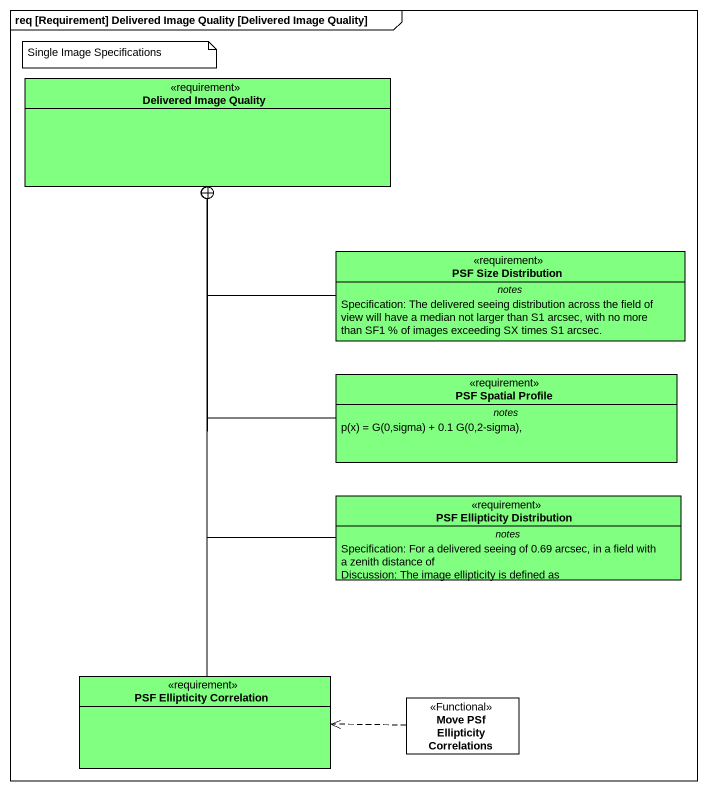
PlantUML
@startuml
mainframe req [Requirement] Delivered Image Quality [Delivered Image Quality]
hide circle
hide empty members
class "Delivered Image Quality" as Delivered_Image_Quality <<requirement>> #80FF80
class "PSF Size Distribution" as PSF_Size_Distribution <<requirement>> #80FF80 {
  -- notes --
  Specification: The delivered seeing distribution across the field of view will have a median not larger than S1 arcsec, with no more than SF1 % of images exceeding SX times S1 arcsec.
}
class "PSF Spatial Profile" as PSF_Spatial_Profile <<requirement>> #80FF80 {
  -- notes --
  {field} p(x) = G(0,sigma) + 0.1 G(0,2-sigma),
}
class "PSF Ellipticity Distribution" as PSF_Ellipticity_Distribution <<requirement>> #80FF80 {
  -- notes --
  Specification: For a delivered seeing of 0.69 arcsec, in a field with a zenith distance of
  Discussion: The image ellipticity is defined as
}
class "PSF Ellipticity Correlation" as PSF_Ellipticity_Correlation <<requirement>> #80FF80
class "Move PSf Ellipticity Correlations" as Move_PSf_Ellipticity <<Functional>>
PSF_Size_Distribution -left-+ Delivered_Image_Quality
PSF_Spatial_Profile -up-+ Delivered_Image_Quality
PSF_Ellipticity_Distribution -up-+ Delivered_Image_Quality
PSF_Ellipticity_Correlation -up-+ Delivered_Image_Quality
Move_PSf_Ellipticity .left.> PSF_Ellipticity_Correlation
note as N1
  Single Image Specifications
end note
@enduml
